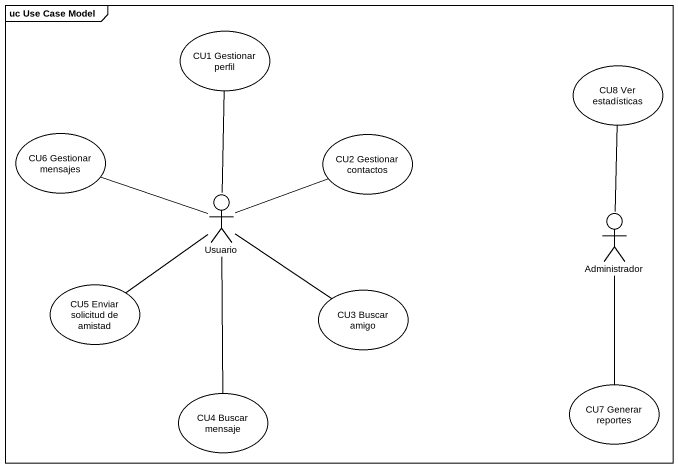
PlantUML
@startuml
mainframe uc Use Case Model
usecase "CU1 Gestionar perfil" as CU1_Gestionar_perfil
usecase "CU8 Ver estadísticas" as CU8_Ver_estadísticas
usecase "CU6 Gestionar mensajes" as CU6_Gestionar_mensajes
usecase "CU2 Gestionar contactos" as CU2_Gestionar_contactos
actor Usuario
actor Administrador
usecase "CU5 Enviar solicitud de amistad" as CU5_Enviar_solicitud_de
usecase "CU3 Buscar amigo" as CU3_Buscar_amigo
usecase "CU4 Buscar mensaje" as CU4_Buscar_mensaje
usecase "CU7 Generar reportes" as CU7_Generar_reportes
Usuario -up- CU1_Gestionar_perfil
Usuario -left- CU6_Gestionar_mensajes
Usuario -right- CU2_Gestionar_contactos
Usuario -- CU5_Enviar_solicitud_de
Usuario -- CU3_Buscar_amigo
Usuario -- CU4_Buscar_mensaje
Administrador -up- CU8_Ver_estadísticas
Administrador -- CU7_Generar_reportes
@enduml
